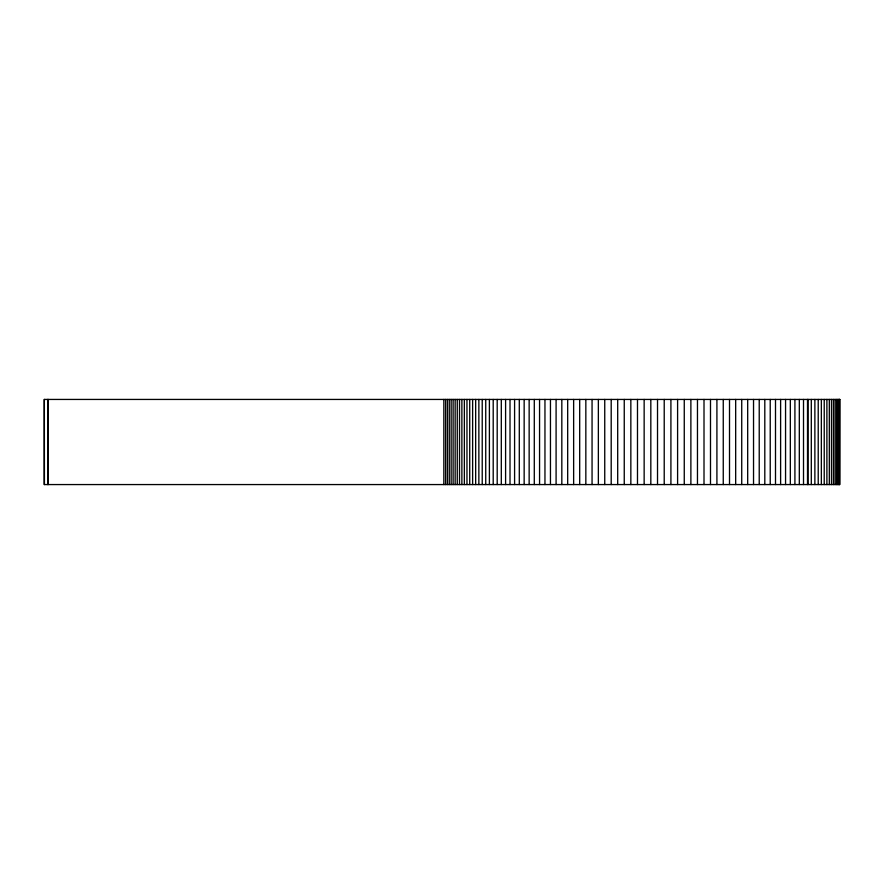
<?xml version="1.0" encoding="UTF-8"?>
<svg xmlns="http://www.w3.org/2000/svg" width="884" height="884" viewBox="0 0 884 884"><rect width="100%" height="100%" fill="white"/><g stroke="black" fill="none" stroke-linecap="round" stroke-linejoin="round"><path stroke-width="1.33" d="M839.623 399.435L839.579 484.565M839.236 399.435L839.236 484.565M838.584 399.435L838.584 484.565M837.678 399.435L837.678 484.565M836.507 399.435L836.507 484.565M835.082 399.435L835.082 484.565M833.413 399.435L833.413 484.565M831.479 399.435L831.479 484.565M829.314 399.435L829.314 484.565M826.894 399.435L826.894 484.565M824.231 399.435L824.231 484.565M821.346 399.435L821.346 484.565M818.219 399.435L818.219 484.565M814.871 399.435L814.871 484.565M811.302 399.435L811.302 484.565M808.053 399.435L808.053 484.565M807.512 399.435L807.512 484.565M803.512 399.435L803.512 484.565M799.313 399.435L799.313 484.565M794.915 399.435L794.915 484.565M790.329 399.435L790.329 484.565M785.556 399.435L785.556 484.565M780.616 399.435L780.616 484.565M775.5 399.435L775.5 484.565M770.229 399.435L770.229 484.565M764.804 399.435L764.804 484.565M759.223 399.435L759.223 484.565M753.533 399.435L753.533 484.565M747.687 399.435L747.687 484.565M741.731 399.435L741.731 484.565M735.676 399.435L735.676 484.565M729.51 399.435L729.51 484.565M723.256 399.435L723.256 484.565M716.913 399.435L716.913 484.565M710.493 399.435L710.493 484.565M704.007 399.435L704.007 484.565M697.465 399.435L697.465 484.565M690.879 399.435L690.879 484.565M684.26 399.435L684.26 484.565M677.597 399.435L677.597 484.565M670.912 399.435L670.912 484.565M664.216 399.435L664.216 484.565M657.519 399.435L657.519 484.565M650.823 399.435L650.823 484.565M644.149 399.435L644.149 484.565M637.486 399.435L637.486 484.565M630.844 399.435L630.844 484.565M624.248 399.435L624.248 484.565M617.695 399.435L617.695 484.565M611.198 399.435L611.198 484.565M604.744 399.435L604.744 484.565M598.357 399.435L598.357 484.565M592.059 399.435L592.059 484.565M585.838 399.435L585.838 484.565M579.694 399.435L579.694 484.565M573.639 399.435L573.639 484.565M567.683 399.435L567.683 484.565M561.826 399.435L561.826 484.565M556.091 399.435L556.091 484.565M550.456 399.435L550.456 484.565M544.953 399.435L544.953 484.565M539.56 399.435L539.56 484.565M534.29 399.435L534.29 484.565M529.151 399.435L529.151 484.565M524.157 399.435L524.157 484.565M519.295 399.435L519.295 484.565M514.587 399.435L514.587 484.565M510.013 399.435L510.013 484.565M505.593 399.435L505.593 484.565M501.305 399.435L501.305 484.565M497.195 399.435L497.195 484.565M493.206 399.435L493.206 484.565M489.393 399.435L489.393 484.565M485.736 399.435L485.736 484.565M482.222 399.435L482.222 484.565M478.863 399.435L478.863 484.565M475.669 399.435L475.669 484.565M472.631 399.435L472.631 484.565M469.713 399.435L469.713 484.565M466.962 399.435L466.962 484.565M464.354 399.435L464.354 484.565M461.879 399.435L461.879 484.565M459.514 399.435L459.514 484.565M457.26 399.435L457.26 484.565M455.149 399.435L455.149 484.565M453.116 399.435L453.116 484.565M451.149 399.435L451.149 484.565M449.271 399.435L449.271 484.565M447.414 399.435L447.414 484.565M445.613 399.435L445.613 484.565M443.834 399.435L443.834 484.565M48.056 399.435L48.09 484.565M47.88 399.435L47.88 484.565M44.344 399.435L44.421 484.565M839.745 399.435L44.255 399.435L44.2 484.565L839.745 484.565L839.789 399.435"/></g></svg>
